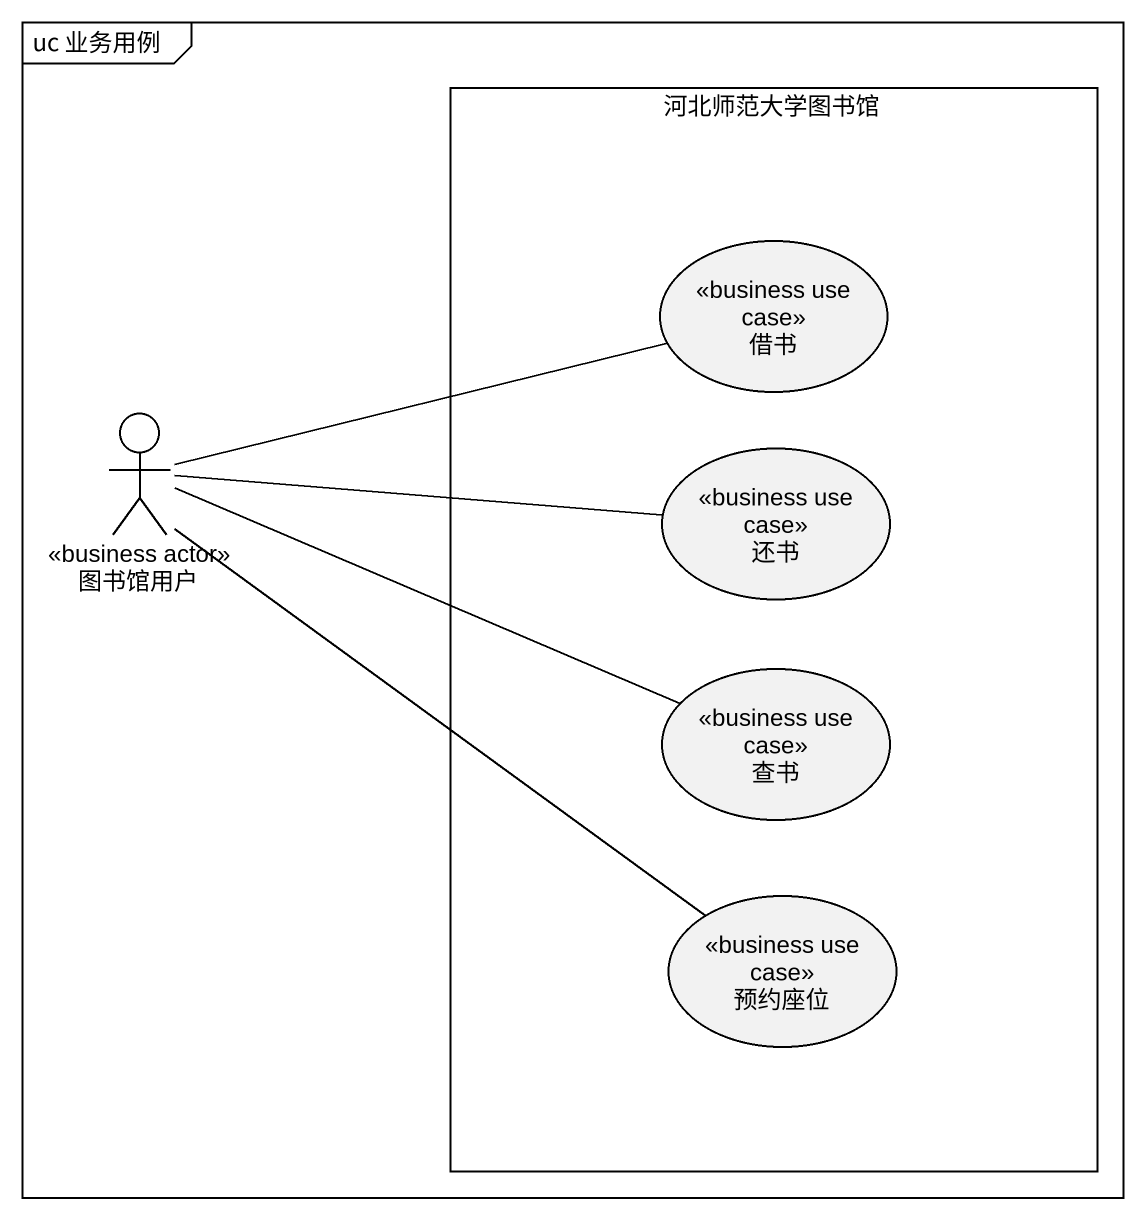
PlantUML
@startuml
mainframe uc 业务用例
rectangle 河北师范大学图书馆 {
  usecase 借书 <<business use case>>
  usecase 还书 <<business use case>>
  usecase 查书 <<business use case>>
  usecase 预约座位 <<business use case>>
}
actor 图书馆用户 <<business actor>>
图书馆用户 -right- 借书
图书馆用户 -right- 还书
图书馆用户 -right- 查书
图书馆用户 -- 预约座位
@enduml
